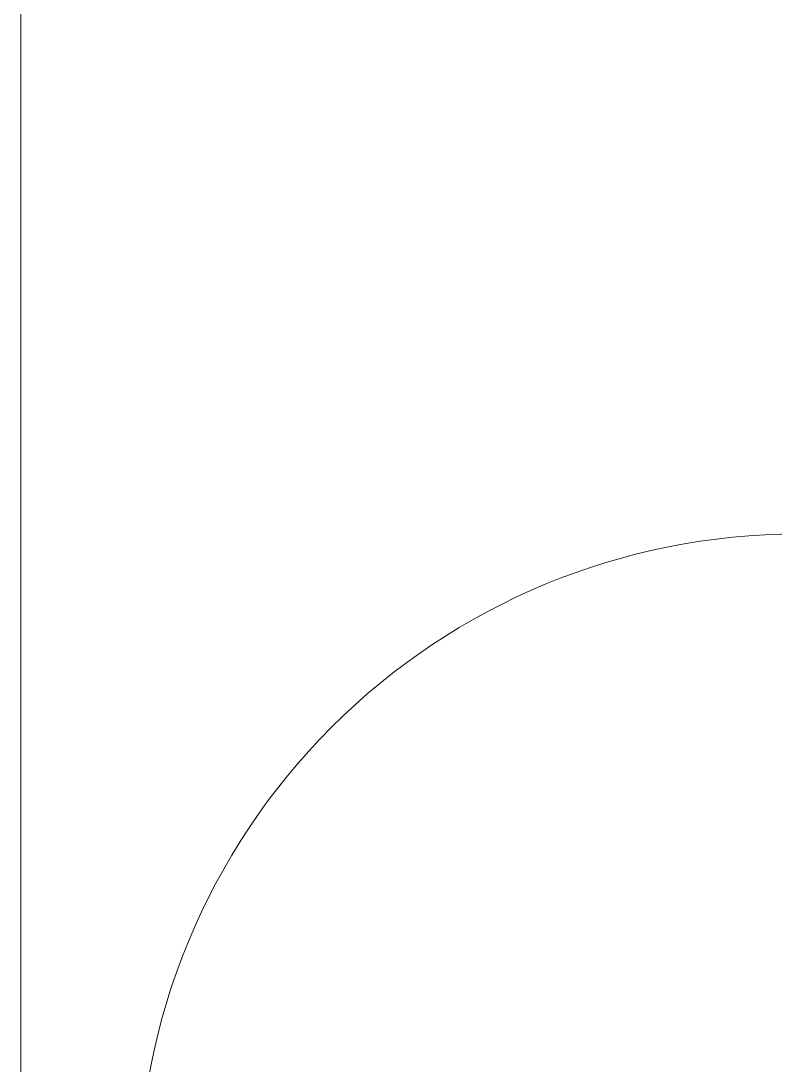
# Model space of a CAD drawing. Header units: millimetres. Extents: x -164500 to 426394, y -23753 to 102118.
# Drawn here: x 215232 to 215804, y 75188 to 75979 of the extents above; entities that cross this region are included whole.
import ezdxf

# ---------------------------------------------------------------- set-up
doc = ezdxf.new("R2010")
doc.units = ezdxf.units.MM
doc.layers.add('A-DOOR-1', color=7, linetype='Continuous', lineweight=5, true_color=0xc0c0c0)
for name, color, linetype, lineweight in [('A-GENM', 7, 'Continuous', 9), ('A-GENM-1', 7, 'Continuous', 20), ('Оси', 7, 'Continuous', 9)]:
    doc.layers.add(name, color=color, linetype=linetype, lineweight=lineweight)

# ---------------------------------------------------------------- blocks, each defined once
blk = doc.blocks.new('131_Сантехническая перегородка_Дверь - СД-1-30819167-Объем проектирования 2 этажа')
at = {"layer": 'A-GENM'}
for points in [[(0, 7.48), (2, 7.48), (18, 7.48), (18, -8), (305.18, -8), (305.18, 8), (0, 8)], [(805.18, 8), (805.18, -8), (1109, -8), (1109, 8)]]:
    blk.add_hatch(color=256, dxfattribs=at).paths.add_polyline_path(points)
at = {"layer": 'A-DOOR-1'}
for p, q in [((321.18, 508), (305.18, 508)), ((305.18, 8), (305.18, 508)), ((321.18, 8), (321.18, 508)), ((321.18, 8), (305.18, 8))]:
    blk.add_line(p, q, dxfattribs=at)
blk.add_arc((305.18, 8), 500, 360, 90, dxfattribs=at)
at = {"layer": 'A-GENM-1'}
for p, q in [((305.18, 8), (0, 8)), ((0, 8), (0, -8)), ((305.18, -8), (305.18, 8)), ((1110.37, 8), (805.18, 8)), ((805.18, 8), (805.18, -8)), ((1110.37, -8), (1110.37, 8)), ((0, -8), (305.18, -8)), ((805.18, -8), (1110.37, -8))]:
    blk.add_line(p, q, dxfattribs=at)
blk = doc.blocks.new('131_Сантехническая перегородка_Дверь_сдвиг_ - СД-1-30823593-Объем проектирования 2 этажа')
at = {"layer": 'A-GENM'}
for points in [[(0, -3), (0, -8), (400, -8), (400, 8), (0, 8)], [(900, 8), (900, -8), (1089, -8), (1089, 8)]]:
    blk.add_hatch(color=256, dxfattribs=at).paths.add_polyline_path(points)
at = {"layer": 'A-DOOR-1'}
for p, q in [((416, 508), (400, 508)), ((400, 8), (400, 508)), ((416, 8), (416, 508)), ((416, 8), (400, 8))]:
    blk.add_line(p, q, dxfattribs=at)
blk.add_arc((400, 8), 500, 360, 90, dxfattribs=at)
at = {"layer": 'A-GENM-1'}
for p, q in [((400, 8), (0, 8)), ((0, 8), (0, -8)), ((400, -8), (400, 8)), ((1100, 8), (900, 8)), ((900, 8), (900, -8)), ((1100, -8), (1100, 8)), ((0, -8), (400, -8)), ((900, -8), (1100, -8))]:
    blk.add_line(p, q, dxfattribs=at)
blk = doc.blocks.new('2floor')
at = {"layer": 'Оси'}
blk.add_line((215232.12, -636.26), (215232.12, 4363.74), dxfattribs=at)
at = {"layer": 'A-GENM', "rotation": 89.99999999997657}
for name, p in [('131_Сантехническая перегородка_Дверь - СД-1-30819167-Объем проектирования 2 этажа', (215829.12, 1240)), ('131_Сантехническая перегородка_Дверь_сдвиг_ - СД-1-30823593-Объем проектирования 2 этажа', (215829.12, 151))]:
    blk.add_blockref(name, p, dxfattribs=at)

msp = doc.modelspace()

# ---------------------------------------------------------------- block references
msp.add_blockref('2floor', (0, 74539.358))

doc.saveas('drawing.dxf')
